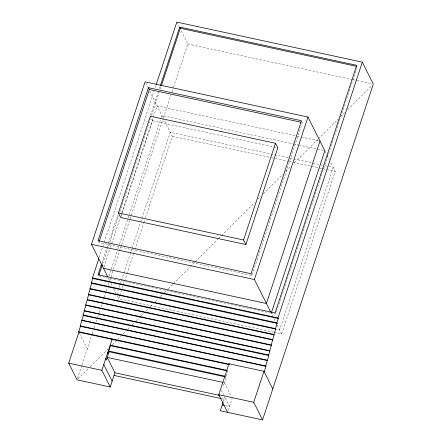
<?xml version="1.0" encoding="UTF-8"?>
<svg xmlns="http://www.w3.org/2000/svg" width="442" height="442" viewBox="0 0 442 442"><rect width="100%" height="100%" fill="white"/><g stroke="black" fill="none" stroke-linecap="round" stroke-linejoin="round"><path stroke-width="0.33" stroke-dasharray="2.21 1.66" d="M99.185 257.542L102.428 247.708M102.643 247.05L103.942 243.117M104.157 242.459L154.114 90.964M155.192 87.682L156.059 85.057M101.947 262.929L108.213 243.929M108.428 243.277L118.152 213.795M150.556 115.528L158.33 91.942M159.413 88.665L160.275 86.046M102.544 264.117L109.025 244.465M109.892 241.84L118.528 215.641M119.826 211.707L150.501 118.683M151.584 115.406L159.142 92.477M160.219 89.201L161.302 85.925M103.936 267.012L110.202 248.017M110.417 247.36L119.926 218.536M121.003 215.26L121.649 213.298M121.87 212.641L157.076 105.859L300.472 136.821M120.926 216.867L152.6 120.804L150.888 117.379M109.003 276.04L111.163 269.487M111.378 268.83L117.644 249.835M117.859 249.178L119.368 244.592M119.589 243.94L161.059 118.158M161.275 117.5L161.927 115.539L292.527 143.738M77.483 378.551L81.737 365.65M81.952 365.004L92.024 334.45M92.24 333.798L93.323 330.517M94.185 327.898L95.268 324.616M96.129 321.997L97.428 318.063M97.643 317.406L98.942 313.472M99.157 312.814L100.24 309.538M101.102 306.914L104.13 297.737M104.345 297.085L106.074 291.836M106.29 291.184L107.373 287.902M108.24 285.283L109.533 281.35M109.754 280.692L110.831 277.416M111.047 276.758L113.213 270.2M113.428 269.548L121.423 245.288M121.644 244.63L163.148 118.754M163.363 118.097L170.932 95.152M172.01 91.875L173.308 87.941M173.524 87.284L187.795 44.012L180.784 30.012M116.738 294.748L118.252 290.162M119.113 287.543L119.981 284.924M120.196 284.267L121.274 280.99M121.495 280.339L123.655 273.786M123.87 273.134L131.86 248.89M132.075 248.238L140.501 222.691M140.716 222.033L170.314 132.285L289.471 158.015M273.587 332.169L118.732 298.726L119.594 296.107M119.81 295.455L121.323 290.869M122.185 288.245L123.053 285.626M123.268 284.968L133.423 254.183M133.639 253.526L143.573 223.392M143.788 222.735L144.656 220.116M145.517 217.497L172.303 136.263L163.722 119.125M98.301 241.255L98.897 242.448L251.934 275.493L302.372 122.517M225.486 378.081L225.862 376.938M223.243 401.761L224.785 397.076M228.205 410.414L232.26 398.126M357.119 67.156L275.681 314.135L271.272 313.185L272.769 316.174M274.255 332.312L281.648 333.909L335.224 171.441L330.533 162.081M78.035 378.866L88.284 368.634M90.24 366.683L107.815 349.136M112.207 344.749L117.091 339.876M117.578 339.384L120.998 335.975M122.948 334.025L125.876 331.102M127.832 329.152L130.274 326.715M132.224 324.765L134.18 322.815M136.13 320.864L140.523 316.478M141.015 315.991L143.943 313.063M145.893 311.113L148.335 308.676M150.286 306.726L153.214 303.809M155.164 301.858L158.087 298.941M160.529 296.505L162.474 294.56M164.424 292.61L166.374 290.665M168.325 288.72L172.712 284.339M173.198 283.852L190.259 266.819M190.751 266.333L194.651 262.438M195.137 261.951L218.044 239.078M218.536 238.592L220.972 236.155M221.459 235.669L254.609 202.574M258.017 199.165L260.946 196.248M263.382 193.811L282.88 174.347M285.803 171.424L290.676 166.557M294.576 162.667L317.903 139.379M318.389 138.893L338.312 119.003M340.738 116.578L344.627 112.693M347.545 109.782L371.838 85.527M187.795 44.012L352.434 79.566M353.108 79.709L356.473 80.438M357.142 80.582L371.949 83.781M301.146 136.97L318.649 140.749M293.201 143.882L297.914 144.904M298.588 145.048L323.494 150.424M152.6 120.804L277.775 147.832M290.145 158.159L320.439 164.7M321.113 164.849L322.456 165.137M325.152 165.717L333.229 167.463L279.659 329.931L276.294 329.202M172.303 136.263L271.062 157.59M271.736 157.733L288.532 161.358M289.201 161.507L321.898 168.562M322.561 168.706L325.892 169.43M326.561 169.573L335.224 171.441M98.654 275.907L270.598 313.035M222.077 398.756L224.088 399.187M225.497 405.695L229.481 406.552L224.006 395.618M324.842 150.716L326.638 154.308M326.942 154.904L329.334 159.689M176.817 22.1L178.955 26.36M273.968 318.566L275.465 321.555M277.261 325.146L281.648 333.909M251.034 273.703L251.934 275.493M145.678 83.096L147.838 87.405M149.683 91.096L163.424 118.528M227.525 370.468L227.807 371.031L226.05 376.369L226.415 377.103L223.685 385.38L223.127 384.264M224.553 382.739L231.641 396.894M221.265 390.148L223.696 395.01M108.351 278.001L109.55 280.394M111.047 283.388L112.544 286.377M113.743 288.77L116.141 293.554M117.307 295.886L118.732 298.726M79.51 333.384L87.267 348.876"/><path stroke-width="0.66" d="M107.76 276.814L91.494 244.332L145.064 81.869L307.98 117.047L324.842 150.716L271.487 312.527M148.44 87.682L98.002 240.658L251.034 273.703L301.477 120.727L148.44 87.682L149.341 89.472L99.328 241.139M223.204 382.452L107.218 357.401L114.926 372.788L110.235 387.01L77.057 379.844L68.703 363.164L78.914 332.196L78.665 331.693L80.438 326.318L80.217 325.881L83.334 315.466L83.063 314.925L84.361 310.975L84.173 310.593L85.914 305.323L85.687 304.881L87.312 299.958L87.102 299.538L88.654 294.831L88.433 294.389L90.201 289.024L89.953 288.532L91.665 283.35L91.361 282.747L92.776 278.46L92.483 277.874L98.754 258.857M156.275 84.405L176.817 22.1L362.324 62.156L373.297 84.068L262.559 419.9L220.271 410.767L223.028 402.402M101.516 264.239L98.063 274.72L275.09 312.947L356.744 65.311L179.717 27.084L160.49 85.389M118.423 212.956L150.313 116.235L275.488 143.269L277.775 147.832L245.885 244.553L120.71 217.525L118.423 212.956L243.597 239.989L245.885 244.553M98.875 275.255L102.329 264.775M161.518 85.267L180.314 28.271L179.717 27.084M110.235 387.01L101.881 370.324L112.091 339.357L111.843 338.859M226.851 370.319L110.191 345.13L110.472 345.694L107.959 353.313L107.677 352.749M225.376 376.225L108.71 351.031L109.08 351.766L106.351 360.042L105.699 358.744M243.597 239.989L275.488 143.269M270.675 311.991L254.41 279.515L307.98 117.047M227.569 412.342L218.746 394.723L228.956 363.755L263.951 371.313L272.775 388.932M319.997 141.037L266.427 303.505L103.505 268.327M264.167 371.75L265.94 366.374L265.719 365.937L268.841 355.528L268.565 354.981L269.869 351.031L269.675 350.65L271.416 345.379L271.195 344.937L274.156 334.887L273.935 334.445L275.703 329.08L275.46 328.588L277.167 323.406L276.863 322.804L278.278 318.516L277.985 317.931L362.324 62.156M262.559 419.9L253.736 402.281L263.951 371.313M180.314 28.271L356.666 66.355M149.341 89.472L301.024 122.23M91.494 244.332L254.41 279.515M92.483 277.874L277.985 317.931M92.776 278.46L278.278 318.516M91.361 282.747L276.863 322.804M91.665 283.35L277.167 323.406M89.953 288.532L275.46 328.588M90.201 289.024L275.703 329.08M88.433 294.389L273.935 334.445M88.654 294.831L274.156 334.887M87.102 299.538L272.603 339.594M87.312 299.958L272.819 340.014M85.687 304.881L271.195 344.937M85.914 305.323L271.416 345.379M84.173 310.593L269.675 350.65M84.361 310.975L269.869 351.031M83.063 314.925L268.565 354.981M83.334 315.466L268.841 355.528M81.803 320.124L267.305 360.18M81.991 320.505L267.493 360.562M80.217 325.881L265.719 365.937M80.438 326.318L265.94 366.374M78.665 331.693L229.177 364.191L228.956 363.755M78.914 332.196L229.426 364.694M110.472 345.694L227.133 370.888M109.08 351.766L225.066 376.811M218.746 394.723L253.736 402.281M114.926 372.788L219.591 395.391M68.703 363.164L101.881 370.324M114.053 375.429L221.403 398.607M222.182 404.977L224.171 405.408M103.793 364.534L112.146 381.219"/></g></svg>
